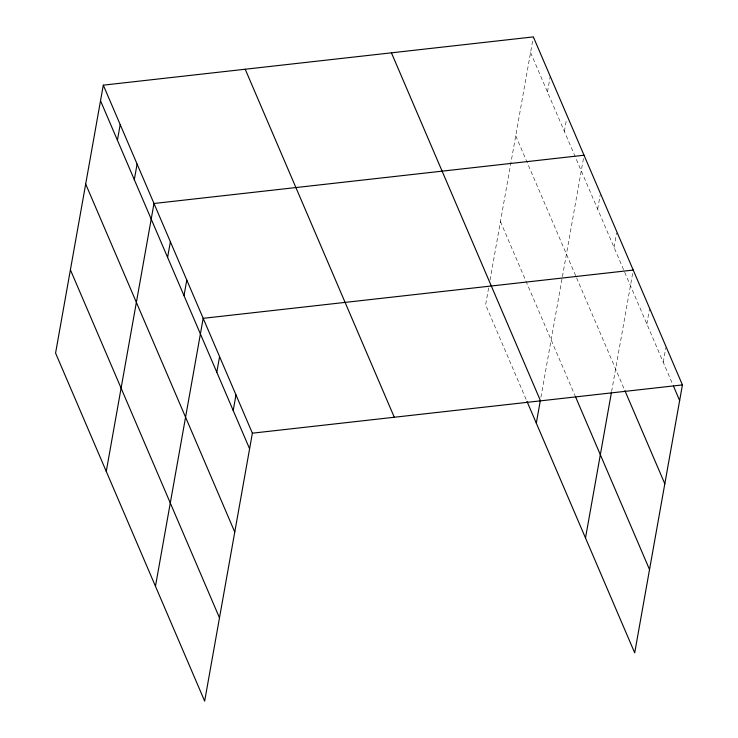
<?xml version="1.0" encoding="UTF-8"?>
<svg xmlns="http://www.w3.org/2000/svg" width="738" height="738" viewBox="0 0 738 738"><rect width="100%" height="100%" fill="white"/><g stroke="black" fill="none" stroke-linecap="round" stroke-linejoin="round"><path stroke-width="0.55" stroke-dasharray="3.69 2.77" d="M488.63 287.949L485.622 304.822L526.526 400.319M490.032 280.071L533.343 36.9M547.458 91.955L550.244 76.346M564.358 131.401L566.341 120.248M540.917 397.275L562.199 277.811M562.402 276.676L584.035 155.229M597.651 209.122L600.234 194.62M614.053 247.405L616.636 232.904M611.599 391.527L633.232 270.071M646.848 323.973L649.625 308.355M663.25 362.257L665.824 347.755M530.567 52.518L624.247 271.206M624.689 272.239L672.991 385.015M515.733 135.774L576.166 276.87M576.618 277.903L624.92 390.679M500.447 221.566L575.068 395.762"/><path stroke-width="1.11" d="M103.302 85.156L55.571 353.078L204.657 701.1L252.378 433.178L103.302 85.156L533.343 36.9L682.429 384.922L634.698 652.844L526.969 401.352M117.416 140.22L120.193 124.602M134.307 179.657L137.093 164.039M106.263 471.407L153.984 203.485L584.035 155.229M167.6 257.377L170.386 241.769M184.002 295.661L186.788 280.043M155.46 586.258L203.181 318.327L633.232 270.071M216.797 372.229L219.583 356.611M233.199 410.512L235.985 394.895M536.305 423.151L540.317 400.651M585.502 537.993L611.396 392.653M252.378 433.178L682.429 384.922M673.443 386.048L679.643 400.531M624.92 390.679L664.809 483.796M575.52 396.795L649.532 569.579M391.426 52.822L540.511 400.845M245.21 69.234L394.295 417.247M100.516 100.774L249.601 448.796M85.682 184.039L234.767 532.052M70.405 269.822L219.49 617.835"/></g></svg>
